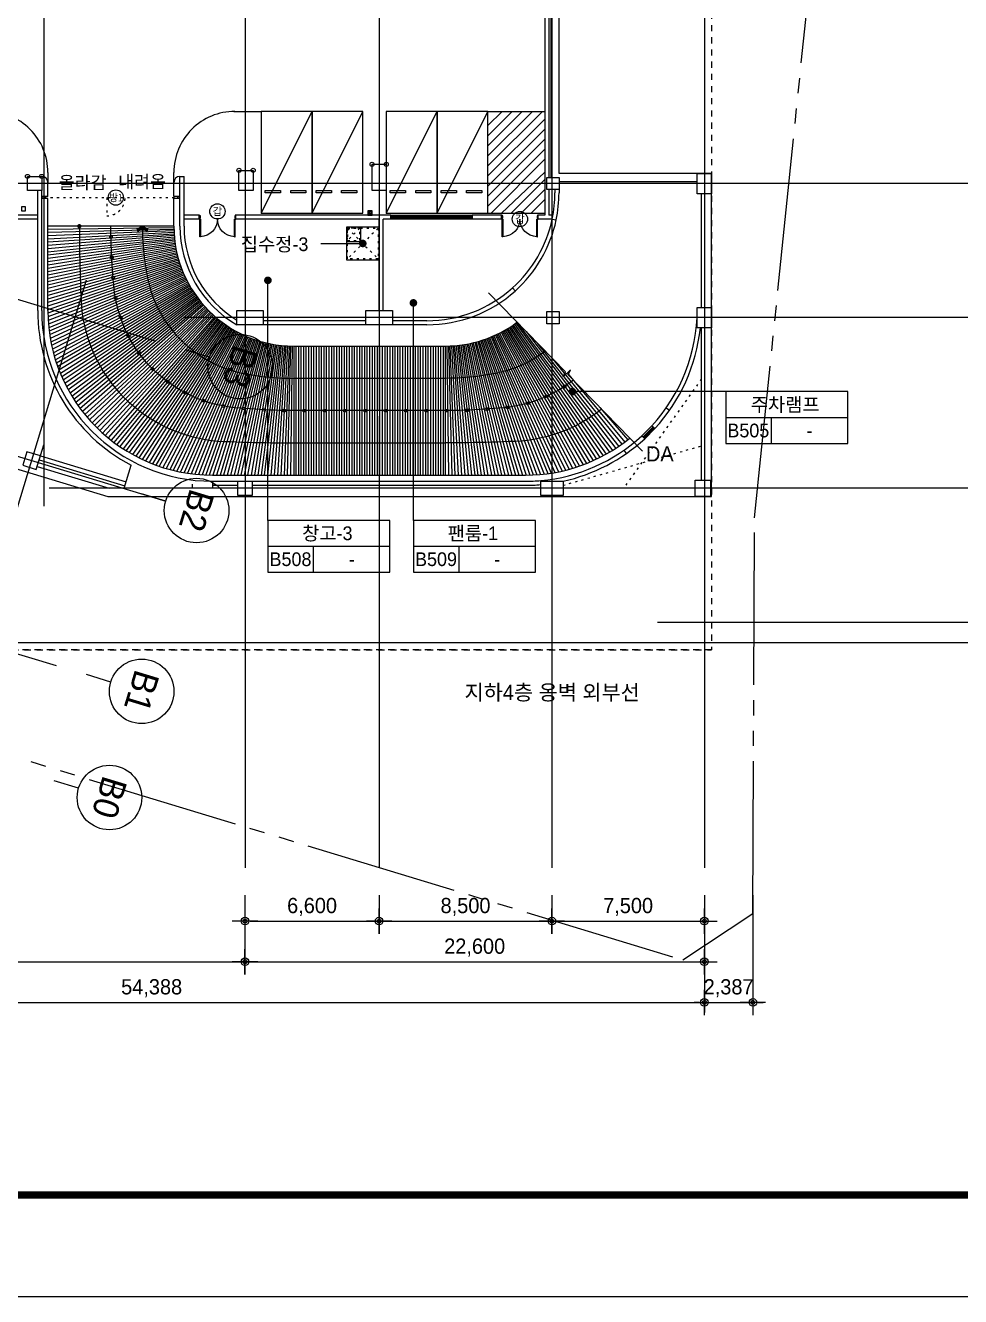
# Model space of a CAD drawing. Header units: metres. Extents: x 630750 to 860239, y 578133 to 726633.
# Drawn here: x 737101 to 783110, y 578133 to 640692 of the extents above; entities that cross this region are included whole.
import ezdxf
from ezdxf.enums import TextEntityAlignment as Align

# ---------------------------------------------------------------- set-up
doc = ezdxf.new("R2010")
doc.units = ezdxf.units.M
doc.header["$LTSCALE"] = 300
for name, pattern in [('HIDDEN', [2, 1, -1]), ('HIDDEN-1', [1.4, 0.35, -0.7, 0.35]), ('SITE$0$ACAD$0$DASHED', [19.05, 12.7, -6.35]), ('SITE$0$PROPERTY', [37.5, 25, -2.5, 2.5, -2.5, 2.5, -2.5])]:
    doc.linetypes.add(name, pattern=pattern)
doc.layers.get('Defpoints').update_dxf_attribs({"color": 8})
for name, color, linetype in [('001dmp-FORM', 7, 'Continuous'), ('A-CEN-1', 1, 'Continuous'), ('A-CON', 2, 'Continuous'), ('A-DIM', 7, 'Continuous'), ('A-DOR', 4, 'Continuous'), ('A-ELE-3', 3, 'Continuous'), ('A-ELE-4', 4, 'Continuous'), ('A-ELE-7', 7, 'Continuous'), ('A-ELE-9', 9, 'Continuous'), ('A-ELE4', 4, 'Continuous'), ('A-GRID-DIMS', 14, 'Continuous'), ('A-HAT', 8, 'Continuous'), ('A-HAT-0', 7, 'Continuous'), ('A-HAT-1', 9, 'Continuous'), ('A-HAT-2', 8, 'Continuous'), ('A-ROM', 7, 'Continuous'), ('A-TXT', 3, 'Continuous'), ('A-TXT-S', 3, 'Continuous'), ('A-WAL-BLK', 3, 'Continuous'), ('A-WALL-CONC', 2, 'Continuous'), ('A-WIN-GLASS', 4, 'Continuous'), ('A-코너가드', 7, 'Continuous'), ('DIM', 7, 'Continuous'), ('DOR', 4, 'Continuous'), ('fire shutter', 2, 'Continuous'), ('KUK-FUR-FIX', 6, 'Continuous'), ('PAK', 8, 'Continuous'), ('PARK-SOL', 251, 'Continuous'), ('SITE$0$C-PROP', 72, 'SITE$0$ACAD$0$DASHED'), ('SYM1', 7, 'Continuous'), ('블럭', 7, 'Continuous'), ('주차장배수', 3, 'Continuous')]:
    doc.layers.add(name, color=color, linetype=linetype)
doc.styles.add('TEXT', font='')
doc.styles.add('TEXT(돋음)', font='')
doc.styles.add('돋움', font='')
doc.styles.get('TEXT').set_extended_font_data('DotumChe')
doc.styles.get('TEXT(돋음)').set_extended_font_data('Dotum')
doc.styles.get('돋움').set_extended_font_data('Dotum')
doc.dimstyles.new('DIM250', dxfattribs={"dimscale": 250, "dimtxt": 3, "dimasz": 1, "dimexe": 2, "dimexo": 3, "dimgap": 1, "dimtad": 1, "dimdec": 0, "dimzin": 0, "dimdsep": 46, "dimlunit": 6, "dimtxsty": 'TEXT(돋음)', "dimblk": 'Z_DOT', "dimcen": 2.5, "dimdle": 2, "dimclrd": 256, "dimclre": 256, "dimclrt": 3, "dimadec": 0, "dimazin": 0, "dimtfac": 1, "dimtdec": 0, "dimtix": 1, "dimtmove": 2, "dimatfit": 3, "dimldrblk": 'Z_DOT', "dimfxl": 1, "dimtolj": 1, "dimtzin": 0, "dimarcsym": 0})

# ---------------------------------------------------------------- blocks, each defined once
blk = doc.blocks.new('56')
at = {"ltscale": 5}
for points in [[(0, 5000), (0, 0), (2500, 0), (2500, 5000), (0, 5000)], [(200, 1100), (950, 1100)], [(200, 1000), (200, 1100)], [(950, 1000), (200, 1000)], [(950, 1100), (950, 1000)], [(1450, 1100), (2200, 1100)], [(1450, 1000), (1450, 1100)], [(2200, 1000), (1450, 1000)], [(2200, 1100), (2200, 1000)], [(2200, 1100), (2200, 1000)]]:
    blk.add_lwpolyline(points, dxfattribs=at)
for points in [[(200, 1000), (200, 1100)], [(200, 1100), (950, 1100)], [(950, 1000), (200, 1000)], [(950, 1100), (950, 1000)], [(1450, 1000), (1450, 1100)], [(1450, 1100), (2200, 1100)], [(2200, 1000), (1450, 1000)]]:
    blk.add_lwpolyline(points)
at = {"layer": 'PAK'}
blk.add_lwpolyline([(0, 0), (2500, 5000)], dxfattribs=at)
blk = doc.blocks.new('Z_DOT')
at = {"layer": 'DIM', "color": 7}
for p, q in [((-2.5, 0), (2.5, 0)), ((0, -2.5), (0, 2.5))]:
    blk.add_line(p, q, dxfattribs=at)
for radius in [0.75, 0.375]:
    blk.add_circle((0, 0), radius, dxfattribs=at)
blk = doc.blocks.new('*D64')
at = {"layer": 'A-DIM', "lineweight": -2, "transparency": 16777216}
for p, q in [((747904, 597889), (747904, 596111)), ((754504, 597889), (754504, 596111)), ((748154, 596611), (754254, 596611))]:
    blk.add_line(p, q, dxfattribs=at)
at = {"layer": 'Defpoints', "color": 0, "transparency": 16777216}
for p in [(747904, 598639), (754504, 598639), (754504, 596611)]:
    blk.add_point(p, dxfattribs=at)
at = {"layer": 'A-DIM', "lineweight": -2, "transparency": 16777216, "xscale": 250, "yscale": 250, "zscale": 250, "rotation": 180}
blk.add_blockref('Z_DOT', (747904, 596611), dxfattribs=at)
at = {"layer": 'A-DIM', "lineweight": -2, "transparency": 16777216, "xscale": 250, "yscale": 250, "zscale": 250}
blk.add_blockref('Z_DOT', (754504, 596611), dxfattribs=at)
at = {"layer": 'A-DIM', "color": 3, "transparency": 16777216, "insert": (751204, 597309), "char_height": 750, "attachment_point": 5, "style": 'TEXT(돋음)'}
blk.add_mtext('\\A1;6,600', dxfattribs=at)
blk = doc.blocks.new('*D65')
at = {"layer": 'A-DIM', "lineweight": -2, "transparency": 16777216}
for p, q in [((716117, 597889), (716117, 592111)), ((770504, 597889), (770504, 592111)), ((716367, 592611), (770254, 592611))]:
    blk.add_line(p, q, dxfattribs=at)
at = {"layer": 'Defpoints', "color": 0, "transparency": 16777216}
for p in [(716117, 598639), (770504, 598639), (770504, 592611)]:
    blk.add_point(p, dxfattribs=at)
at = {"layer": 'A-DIM', "lineweight": -2, "transparency": 16777216, "xscale": 250, "yscale": 250, "zscale": 250, "rotation": 180}
blk.add_blockref('Z_DOT', (716117, 592611), dxfattribs=at)
at = {"layer": 'A-DIM', "lineweight": -2, "transparency": 16777216, "xscale": 250, "yscale": 250, "zscale": 250}
blk.add_blockref('Z_DOT', (770504, 592611), dxfattribs=at)
at = {"layer": 'A-DIM', "color": 3, "transparency": 16777216, "insert": (743311, 593309), "char_height": 750, "attachment_point": 5, "style": 'TEXT(돋음)'}
blk.add_mtext('\\A1;54,388', dxfattribs=at)
blk = doc.blocks.new('*D66')
at = {"layer": 'A-DIM', "lineweight": -2, "transparency": 16777216}
for p, q in [((747904, 597889), (747904, 594111)), ((770504, 597889), (770504, 594111)), ((748154, 594611), (770254, 594611))]:
    blk.add_line(p, q, dxfattribs=at)
at = {"layer": 'Defpoints', "color": 0, "transparency": 16777216}
for p in [(747904, 598639), (770504, 598639), (770504, 594611)]:
    blk.add_point(p, dxfattribs=at)
at = {"layer": 'A-DIM', "lineweight": -2, "transparency": 16777216, "xscale": 250, "yscale": 250, "zscale": 250, "rotation": 180}
blk.add_blockref('Z_DOT', (747904, 594611), dxfattribs=at)
at = {"layer": 'A-DIM', "lineweight": -2, "transparency": 16777216, "xscale": 250, "yscale": 250, "zscale": 250}
blk.add_blockref('Z_DOT', (770504, 594611), dxfattribs=at)
at = {"layer": 'A-DIM', "color": 3, "transparency": 16777216, "insert": (759204, 595309), "char_height": 750, "attachment_point": 5, "style": 'TEXT(돋음)'}
blk.add_mtext('\\A1;22,600', dxfattribs=at)
blk = doc.blocks.new('*D67')
at = {"layer": 'A-DIM', "lineweight": -2, "transparency": 16777216}
for p, q in [((754504, 597889), (754504, 596111)), ((763004, 597889), (763004, 596111)), ((754754, 596611), (762754, 596611))]:
    blk.add_line(p, q, dxfattribs=at)
at = {"layer": 'Defpoints', "color": 0, "transparency": 16777216}
for p in [(754504, 598639), (763004, 598639), (763004, 596611)]:
    blk.add_point(p, dxfattribs=at)
at = {"layer": 'A-DIM', "lineweight": -2, "transparency": 16777216, "xscale": 250, "yscale": 250, "zscale": 250, "rotation": 180}
blk.add_blockref('Z_DOT', (754504, 596611), dxfattribs=at)
at = {"layer": 'A-DIM', "lineweight": -2, "transparency": 16777216, "xscale": 250, "yscale": 250, "zscale": 250}
blk.add_blockref('Z_DOT', (763004, 596611), dxfattribs=at)
at = {"layer": 'A-DIM', "color": 3, "transparency": 16777216, "insert": (758754, 597309), "char_height": 750, "attachment_point": 5, "style": 'TEXT(돋음)'}
blk.add_mtext('\\A1;8,500', dxfattribs=at)
blk = doc.blocks.new('*D68')
at = {"layer": 'A-DIM', "lineweight": -2, "transparency": 16777216}
for p, q in [((763004, 597889), (763004, 596111)), ((770504, 597889), (770504, 596111)), ((763254, 596611), (770254, 596611))]:
    blk.add_line(p, q, dxfattribs=at)
at = {"layer": 'Defpoints', "color": 0, "transparency": 16777216}
for p in [(763004, 598639), (770504, 598639), (770504, 596611)]:
    blk.add_point(p, dxfattribs=at)
at = {"layer": 'A-DIM', "lineweight": -2, "transparency": 16777216, "xscale": 250, "yscale": 250, "zscale": 250, "rotation": 180}
blk.add_blockref('Z_DOT', (763004, 596611), dxfattribs=at)
at = {"layer": 'A-DIM', "lineweight": -2, "transparency": 16777216, "xscale": 250, "yscale": 250, "zscale": 250}
blk.add_blockref('Z_DOT', (770504, 596611), dxfattribs=at)
at = {"layer": 'A-DIM', "color": 3, "transparency": 16777216, "insert": (766754, 597309), "char_height": 750, "attachment_point": 5, "style": 'TEXT(돋음)'}
blk.add_mtext('\\A1;7,500', dxfattribs=at)
blk = doc.blocks.new('*D70')
at = {"layer": 'A-DIM', "lineweight": -2, "transparency": 16777216}
for p, q in [((770504, 597889), (770504, 592111)), ((772891, 597889), (772891, 592111)), ((770254, 592611), (770004, 592611)), ((770504, 592611), (772891, 592611)), ((773141, 592611), (773391, 592611))]:
    blk.add_line(p, q, dxfattribs=at)
at = {"layer": 'Defpoints', "color": 0, "transparency": 16777216}
for p in [(770504, 598639), (772891, 598639), (772891, 592611)]:
    blk.add_point(p, dxfattribs=at)
at = {"layer": 'A-DIM', "lineweight": -2, "transparency": 16777216, "xscale": 250, "yscale": 250, "zscale": 250}
blk.add_blockref('Z_DOT', (770504, 592611), dxfattribs=at)
at = {"layer": 'A-DIM', "lineweight": -2, "transparency": 16777216, "xscale": 250, "yscale": 250, "zscale": 250, "rotation": 180}
blk.add_blockref('Z_DOT', (772891, 592611), dxfattribs=at)
at = {"layer": 'A-DIM', "color": 3, "transparency": 16777216, "insert": (771698, 593309), "char_height": 750, "attachment_point": 5, "style": 'TEXT(돋음)'}
blk.add_mtext('\\A1;2,387', dxfattribs=at)
blk = doc.blocks.new('*D71')
at = {"layer": 'A-DIM', "lineweight": -2, "transparency": 16777216}
for p, q in [((716117, 597889), (716117, 594111)), ((747904, 597889), (747904, 594111)), ((716367, 594611), (747654, 594611))]:
    blk.add_line(p, q, dxfattribs=at)
at = {"layer": 'Defpoints', "color": 0, "transparency": 16777216}
for p in [(716117, 598639), (747904, 598639), (747904, 594611)]:
    blk.add_point(p, dxfattribs=at)
at = {"layer": 'A-DIM', "lineweight": -2, "transparency": 16777216, "xscale": 250, "yscale": 250, "zscale": 250, "rotation": 180}
blk.add_blockref('Z_DOT', (716117, 594611), dxfattribs=at)
at = {"layer": 'A-DIM', "lineweight": -2, "transparency": 16777216, "xscale": 250, "yscale": 250, "zscale": 250}
blk.add_blockref('Z_DOT', (747904, 594611), dxfattribs=at)
at = {"layer": 'A-DIM', "color": 3, "transparency": 16777216, "insert": (732011, 595309), "char_height": 750, "attachment_point": 5, "style": 'TEXT(돋음)'}
blk.add_mtext('\\A1;31,788', dxfattribs=at)
blk = doc.blocks.new('d-18-18')
at = {"layer": 'A-DOR'}
for p, q in [((73696, 448489), (74565, 448489)), ((73696, 448459), (73696, 448489)), ((73696, 448459), (74565, 448459)), ((74565, 448459), (74565, 448489)), ((73696, 446779), (74565, 446779)), ((73696, 446779), (73696, 446749)), ((73696, 446749), (74565, 446749)), ((74565, 446749), (74565, 446779))]:
    blk.add_line(p, q, dxfattribs=at)
for points in [[(74565, 448459), (73696, 448459)], [(74565, 446779), (73696, 446779)]]:
    blk.add_lwpolyline(points, dxfattribs=at)
for points in [[(74565, 448519), (74765, 448519), (74765, 448489), (74720, 448489), (74720, 448474), (74610, 448474), (74610, 448489), (74565, 448489)], [(74565, 446719), (74765, 446719), (74765, 446749), (74720, 446749), (74720, 446764), (74610, 446764), (74610, 446749), (74565, 446749)]]:
    blk.add_lwpolyline(points, close=True, dxfattribs=at)
for centre, start, end in [((74565, 448489), 181.97417, 270.00001), ((74565, 446749), 89.99999, 178.02583)]:
    blk.add_arc(centre, 870, start, end, dxfattribs=at)
blk = doc.blocks.new('sym-rom')
at = {"color": 0, "linetype": 'ByBlock'}
for p, q in [((0, 5.1), (24, 5.1)), ((9, 0), (9, 5.1))]:
    blk.add_line(p, q, dxfattribs=at)
blk.add_lwpolyline([(0, 0), (24, 0), (24, 10.2), (0, 10.2)], close=True, dxfattribs=at)
blk = doc.blocks.new('*U24')
blk.add_line((0, 5), (0, 0))
blk.add_circle((0, 11.35), 6.35)
at = {"color": 3, "style": '돋움'}
blk.add_attdef('NO', text='', height=5, dxfattribs=at).set_placement((0, 11.35), align=Align.MIDDLE_CENTER)
blk = doc.blocks.new('xref-sheet(건축)')
at = {"layer": '001dmp-FORM', "color": 30}
blk.add_lwpolyline([(8410, 5940), (0, 5940), (0, 0), (8410, 0)], close=True, dxfattribs=at)
at = {"layer": '001dmp-FORM', "const_width": 15}
blk.add_lwpolyline([(300, 200), (300, 5740), (8210, 5740), (8210, 200)], close=True, dxfattribs=at)

msp = doc.modelspace()

# ---------------------------------------------------------------- hatches: boundary and pattern name
at = {"layer": 'SYM1'}
h = msp.add_hatch(color=256, dxfattribs=at)
edge = h.paths.add_edge_path()
edge.add_arc((739754.4, 630810.2), 106.7, 450, 630, ccw=False)
edge.add_arc((739754.4, 630810.2), 106.7, 270, 450, ccw=False)
msp.add_hatch(color=256, dxfattribs=at).paths.add_polyline_path([(742854.4, 630810.2), (743129.8, 630651.2), (743085.3, 630574.3), (742854.4, 630707.6), (742623.5, 630574.3), (742579, 630651.2)])

# ---------------------------------------------------------------- linework, layer by layer
at = {"color": 6}
for points in [[(741368.4, 630342.8), (741370.9, 630222.8), (741250.9, 630220.3), (741248.4, 630340.3)], [(741403.3, 629345), (741409.9, 629225.2), (741290, 629218.6), (741283.5, 629338.5)], [(741471.2, 628349.5), (741481.4, 628230), (741361.8, 628219.7), (741351.6, 628339.3)], [(741581.2, 627360.9), (741601.8, 627242.6), (741483.5, 627222.1), (741463, 627340.3)], [(741819.3, 626398.5), (741856.4, 626284.4), (741742.3, 626247.3), (741705.2, 626361.4)], [(742198.1, 625484), (742253.8, 625377.6), (742147.4, 625322), (742091.8, 625428.3)], [(742711.9, 624637), (742783.5, 624540.7), (742687.1, 624469.1), (742615.6, 624565.5)], [(743348.6, 623877.5), (743433.7, 623792.9), (743349.1, 623707.8), (743264, 623792.4)], [(744099.9, 623230.7), (744196.4, 623159.4), (744125, 623062.9), (744028.5, 623134.2)], [(744935.2, 622697.4), (745041.2, 622641.1), (744984.9, 622535.2), (744878.9, 622591.5)], [(762663.9, 622470), (762773.2, 622519.4), (762822.7, 622410.1), (762713.3, 622360.7)], [(763536.5, 622937.7), (763636.5, 623004), (763702.8, 622903.9), (763602.8, 622837.7)], [(745839.5, 622292.5), (745952.6, 622252.4), (745912.6, 622139.3), (745799.5, 622179.4)], [(746795.2, 622030.3), (746913.1, 622007.6), (746890.3, 621889.7), (746772.5, 621912.5)], [(747781, 621906.1), (747900.6, 621896), (747890.5, 621776.4), (747770.9, 621786.5)], [(759763.6, 621866.4), (759883.4, 621874.8), (759891.7, 621755.1), (759772, 621746.7)], [(760757.2, 621951.9), (760876.4, 621965.9), (760890.3, 621846.7), (760771.1, 621832.7)], [(761730.2, 622138.7), (761845.9, 622170.7), (761877.9, 622055.1), (761762.2, 622023.1)], [(748776.7, 621836.8), (748896.6, 621830.5), (748890.2, 621710.7), (748770.4, 621717)], [(749770.3, 621795.2), (749890.3, 621793.2), (749888.3, 621673.2), (749768.3, 621675.2)], [(750769.4, 621795.2), (750889.4, 621795.2), (750889.4, 621675.2), (750769.4, 621675.2)], [(751769.4, 621795.2), (751889.4, 621795.2), (751889.4, 621675.2), (751769.4, 621675.2)], [(752769.4, 621795.2), (752889.4, 621795.2), (752889.4, 621675.2), (752769.4, 621675.2)], [(753769.4, 621795.2), (753889.4, 621795.2), (753889.4, 621675.2), (753769.4, 621675.2)], [(754769.4, 621795.2), (754889.4, 621795.2), (754889.4, 621675.2), (754769.4, 621675.2)], [(755769.4, 621795.2), (755889.4, 621795.2), (755889.4, 621675.2), (755769.4, 621675.2)], [(756769.4, 621795.3), (756889.4, 621795.3), (756889.4, 621675.3), (756769.4, 621675.3)], [(757769.1, 621795.2), (757889.1, 621795.8), (757889.7, 621675.8), (757769.7, 621675.2)], [(758767, 621813.7), (758886.9, 621818.3), (758891.4, 621698.4), (758771.5, 621693.8)]]:
    msp.add_lwpolyline(points, close=True, dxfattribs=at)
at = {"layer": 'A-CEN-1', "linetype": 'Continuous'}
for p, q in [((738004.4, 708258.8), (738004.4, 617039.8)), ((747904.4, 708258.8), (747904.4, 599232.8)), ((754504.4, 708258.8), (754504.4, 621760.2)), ((763004.4, 708258.8), (763004.4, 599232.8)), ((770504.4, 708258.8), (770504.4, 599232.8)), ((694392.6, 640060), (743469.3, 625168.1)), ((686992.6, 634572.3), (744009.1, 617271.1)), ((796986.4, 632910.2), (735004.4, 632910.2)), ((673280.2, 629014.5), (738620.1, 609187.6)), ((731422.3, 599562.9), (740102.4, 628168.3)), ((796986.4, 626310.2), (744904.4, 626310.2)), ((754504.4, 621460.2), (754504.4, 599232.8)), ((796986.4, 617910.2), (738261.6, 617910.2)), ((796986.4, 611310.2), (768206.9, 611310.2)), ((796986.4, 610310.2), (703295.7, 610310.2))]:
    msp.add_line(p, q, dxfattribs=at)
at = {"layer": 'A-CON'}
for p, q in [((763154.4, 632610.2), (763154.4, 632460.2)), ((763354.4, 632610.2), (763354.4, 632460.2)), ((763018.8, 631160.2), (763214.5, 631119)), ((761061.2, 627770.6), (761194.8, 627621.7))]:
    msp.add_line(p, q, dxfattribs=at)
for points in [[(754154.4, 633860.2), (754854.4, 633860.2), (754854.4, 632560.2), (754154.4, 632560.2)], [(737204.4, 633260.2), (737904.4, 633260.2), (737904.4, 632560.2), (737204.4, 632560.2)], [(747604.4, 633560.2), (748304.4, 633560.2), (748304.4, 632560.2), (747604.4, 632560.2)], [(762754.4, 633210.2), (763354.4, 633210.2), (763354.4, 632610.2), (762754.4, 632610.2)], [(770154.4, 633410.2), (770854.4, 633410.2), (770854.4, 632410.2), (770154.4, 632410.2)], [(747504.4, 625960.2), (747504.4, 626660.2), (748804.4, 626660.2), (748804.4, 625960.2)], [(753854.4, 625960.2), (753854.4, 626660.2), (755154.4, 626660.2), (755154.4, 625960.2)], [(762754.4, 626610.2), (763354.4, 626610.2), (763354.4, 626010.2), (762754.4, 626010.2)], [(770154.4, 626810.2), (770854.4, 626810.2), (770854.4, 625810.2), (770154.4, 625810.2)], [(737840.5, 619508.7), (737170.6, 619711.9), (736967.4, 619042.1), (737637.2, 618838.8)], [(747554.4, 618260.2), (748254.4, 618260.2), (748254.4, 617560.2), (747554.4, 617560.2)], [(763554.4, 618260.2), (763554.4, 617560.2), (762454.4, 617560.2), (762454.4, 618260.2)], [(770054.4, 618310.2), (770804.4, 618310.2), (770804.4, 617510.2), (770054.4, 617510.2)]]:
    msp.add_lwpolyline(points, close=True, dxfattribs=at)
for radius, end in [(6300, 359.996776), (6500, 359.996826)]:
    msp.add_arc((756854.4, 632460.2), radius, 348.091528, end, dxfattribs=at)
at = {"layer": 'A-DOR'}
for p, q in [((767968.9, 620879.1), (767537.6, 620447.7)), ((768011.3, 620836.7), (767580.1, 620405.3))]:
    msp.add_line(p, q, dxfattribs=at)
for points in [[(768064.4, 620847.3), (767979.5, 620932.2), (767947.7, 620900.4), (768032.5, 620815.5), (768032.5, 620815.5), (768032.5, 620815.5)], [(767569.5, 620352.3), (767484.6, 620437.1), (767516.4, 620468.9), (767601.3, 620384.1), (767601.3, 620384.1), (767601.3, 620384.1)]]:
    msp.add_lwpolyline(points, close=True, dxfattribs=at)
at = {"layer": 'A-ELE-3', "color": 3}
msp.add_lwpolyline([(754504.4, 630765.2), (752894.5, 630765.2), (752894.5, 629155.2), (754504.4, 629155.2)], close=True, dxfattribs=at)
at = {"layer": 'A-ELE-4'}
for p, q in [((750304.4, 624910.2), (750304.4, 618560.2)), ((757754.4, 624910.2), (757754.4, 618560.2))]:
    msp.add_line(p, q, dxfattribs=at)
at = {"layer": 'A-ELE-7'}
for p, q in [((738204.4, 632270.2), (738204.4, 632960.2)), ((744404.4, 632270.2), (744404.4, 632960.2)), ((738204.4, 626660.2), (738204.4, 632170.2)), ((744404.4, 630810.2), (744404.4, 632170.2)), ((744404.4, 630810.2), (738204.4, 630810.2)), ((751642, 629960.2), (753699.5, 629960.2)), ((750304.4, 624910.2), (757754.4, 624910.2)), ((750304.4, 620147.7), (757754.4, 620147.7)), ((746304.4, 618560.2), (761710.3, 618560.2))]:
    msp.add_line(p, q, dxfattribs=at)
for points in [[(739754.4, 630810.2), (739754.9, 630534), (739756.4, 630257.4), (739758.9, 629980.3), (739762.5, 629702.2), (739767, 629423), (739772.6, 629142.1), (739779.1, 628859.5), (739786.6, 628574.6), (739795.2, 628287.2), (739804.7, 627996.8), (739815.1, 627703.2), (739826.6, 627405.8), (739839.8, 627104.5), (739863.5, 626802.3), (739899.7, 626500.5), (739948.7, 626199.6), (740010.3, 625900.2), (740084.7, 625603), (740171.6, 625308.6), (740271, 625017.5), (740382.8, 624730.3), (740506.9, 624447.6), (740642.9, 624170.1), (740790.8, 623898.2), (740950.2, 623632.5), (741120.9, 623373.6), (741302.6, 623121.9), (741494.9, 622878.1), (741697.4, 622642.5), (741909.9, 622415.7), (742131.8, 622198.1), (742373, 622001.5), (742612.1, 621803.7), (742859.2, 621616.2), (743113.8, 621439.3), (743375.5, 621273.5), (743643.8, 621118.9), (743917.9, 620976), (744197.6, 620844.8), (744482, 620725.6), (744770.8, 620618.7), (745063.3, 620524), (745359, 620441.9), (745657.1, 620372.3), (745957.2, 620315.3), (746258.7, 620270.9), (746561, 620239.1), (746863.4, 620220), (747164, 620208.5), (747460.9, 620198), (747754.3, 620188.5), (748044.9, 620180), (748332.8, 620172.4), (748618.5, 620165.9), (748902.3, 620160.3), (749184.6, 620155.8), (749465.6, 620152.3), (749745.7, 620149.8), (750025.2, 620148.2), (750304.4, 620147.7)], [(764062.5, 623235.2), (763955.5, 623152.5), (763745.3, 623002.7), (763529.6, 622861.3), (763308.8, 622728.6), (763083.2, 622604.7), (762853.2, 622489.7), (762619.3, 622384), (762381.9, 622287.5), (762141.3, 622200.5), (761898, 622122.9), (761652.5, 622055), (761405.1, 621996.6), (761156.3, 621948), (760906.5, 621909), (760656.1, 621879.6), (760406.6, 621856.7), (760159.1, 621835.7), (759913.5, 621816.7), (759669.6, 621799.7), (759427.2, 621784.6), (759186, 621771.5), (758945.8, 621760.5), (758706.5, 621751.4), (758467.9, 621744.3), (758229.8, 621739.3), (757992, 621736.2), (757754.4, 621735.2), (750304.4, 621735.2), (750066.8, 621736.2), (749829, 621739.3), (749590.9, 621744.3), (749352.3, 621751.4), (749113, 621760.5), (748872.8, 621771.5), (748631.6, 621784.6), (748389.1, 621799.7), (748145.3, 621816.7), (747899.7, 621835.7), (747652.2, 621856.7), (747402.7, 621879.6), (747152.3, 621909), (746902.5, 621948), (746653.7, 621996.6), (746406.3, 622055), (746160.8, 622122.9), (745917.5, 622200.5), (745676.9, 622287.5), (745439.5, 622384), (745205.6, 622489.7), (744975.6, 622604.7), (744750, 622728.6), (744529.2, 622861.3), (744313.5, 623002.7), (744103.3, 623152.5), (743898.9, 623310.4), (743700.8, 623476.2), (743502.2, 623642.2), (743317.4, 623823.2), (743139.8, 624011.3), (742969.9, 624206.2), (742807.7, 624407.5), (742653.7, 624614.8), (742508, 624827.8), (742370.9, 625046.2), (742242.6, 625269.5), (742123.3, 625497.4), (742013.2, 625729.4), (741912.3, 625965.1), (741820.9, 626204), (741738.9, 626445.9), (741666.6, 626690.2), (741604, 626936.5), (741551, 627184.4), (741507.7, 627433.5), (741474.2, 627683.3), (741448.8, 627932.9), (741425.9, 628180.3), (741404.9, 628425.6), (741385.9, 628669.1), (741368.9, 628910.9), (741353.8, 629151.3), (741340.7, 629390.5), (741329.6, 629628.7), (741320.6, 629866), (741313.5, 630102.6), (741308.4, 630338.8), (741305.4, 630574.6), (741304.4, 630810.2)], [(742854.4, 630810.2), (742855.9, 630615.2), (742860.5, 630420.1), (742868, 630225), (742878.6, 630029.8), (742892.3, 629834.4), (742908.9, 629638.9), (742928.5, 629443.2), (742951.1, 629247.2), (742976.7, 629051), (743005.2, 628854.4), (743036.6, 628657.4), (743071, 628459.9), (743108.5, 628262), (743152, 628064.7), (743202.2, 627868.4), (743259.2, 627673.5), (743322.9, 627480.2), (743393.2, 627288.8), (743470.1, 627099.5), (743553.6, 626912.6), (743643.5, 626728.4), (743739.8, 626547.1), (743842.3, 626369), (743951.1, 626194.3), (744065.8, 626023.2), (744186.5, 625856), (744312.9, 625693), (744444.8, 625534.3), (744582.3, 625380.1), (744724.9, 625230.8), (744872.7, 625086.4), (745028.7, 624951), (745185.8, 624817.1), (745347.3, 624688.8), (745513.1, 624566.1), (745682.8, 624449.2), (745856.3, 624338.2), (746033.3, 624233.4), (746213.6, 624134.7), (746396.9, 624042.3), (746583, 623956.4), (746771.7, 623876.9), (746962.6, 623803.9), (747155.5, 623737.6), (747350.1, 623678), (747546.3, 623625), (747743.6, 623578.8), (747941.9, 623539.3), (748140.5, 623505), (748338.5, 623473.5), (748536.2, 623445), (748733.4, 623419.4), (748930.4, 623396.8), (749127.1, 623377.2), (749323.6, 623360.6), (749520, 623347), (749716.2, 623336.4), (749912.3, 623328.8), (750108.4, 623324.2), (750304.4, 623322.7)], [(767468.9, 619740.2), (763803.5, 623500.9), (763910.5, 623744.2), (763557.6, 623400.2), (763664.6, 623643.5), (759877.8, 627528.8)], [(762673.3, 624660.5), (762545.7, 624566.1), (762376, 624449.2), (762202.5, 624338.2), (762025.5, 624233.4), (761845.2, 624134.7), (761661.8, 624042.3), (761475.7, 623956.4), (761287.1, 623876.9), (761096.2, 623803.9), (760903.3, 623737.6), (760708.7, 623678), (760512.5, 623625), (760315.2, 623578.8), (760116.9, 623539.3), (759918.3, 623505), (759720.3, 623473.5), (759522.6, 623445), (759325.4, 623419.4), (759128.4, 623396.8), (758931.7, 623377.2), (758735.2, 623360.6), (758538.8, 623347), (758342.6, 623336.4), (758146.5, 623328.8), (757950.4, 623324.2), (757754.4, 623322.7)], [(757754.4, 623322.7), (750304.4, 623322.7)], [(765452.8, 621808.7), (765446.7, 621803.7), (765199.6, 621616.2), (764944.9, 621439.3), (764683.3, 621273.5), (764415, 621118.9), (764140.8, 620976), (763861.2, 620844.8), (763576.7, 620725.6), (763288, 620618.7), (762995.5, 620524), (762699.8, 620441.9), (762401.7, 620372.3), (762101.5, 620315.3), (761800.1, 620270.9), (761497.8, 620239.1), (761195.4, 620220), (760894.8, 620208.5), (760597.9, 620198), (760304.5, 620188.5), (760013.9, 620180), (759726, 620172.4), (759440.3, 620165.9), (759156.5, 620160.3), (758874.2, 620155.8), (758593.2, 620152.3), (758313.1, 620149.8), (758033.6, 620148.2), (757754.4, 620147.7)]]:
    msp.add_lwpolyline(points, dxfattribs=at)
for centre, radius, start, end in [((737904.4, 632960.2), 300, 0, 90), ((744704.4, 632960.2), 300, 90, 180), ((750304.4, 630810.2), 5900, 180, 270), ((746304.4, 626660.2), 8100, 180, 270), ((757754.4, 630810.2), 5900, 270, 306.768142), ((761704.4, 626710.2), 8150, 270.041464, 309.077571)]:
    msp.add_arc(centre, radius, start, end, dxfattribs=at)
at = {"layer": 'A-ELE-9', "linetype": 'HIDDEN-1'}
for p, q in [((752949.5, 630710.2), (754449.4, 629210.2)), ((754449.4, 630710.2), (752949.5, 629210.2)), ((753549.5, 630710.2), (752949.5, 630110.2))]:
    msp.add_line(p, q, dxfattribs=at)
for points in [[(753549.5, 630710.2), (752949.5, 630710.2), (752949.5, 630110.2), (753549.5, 630110.2)], [(754449.4, 629210.2), (752949.5, 629210.2), (752949.5, 630710.2), (754449.4, 630710.2)]]:
    msp.add_lwpolyline(points, close=True, dxfattribs=at)
at = {"layer": 'A-ELE4', "linetype": 'HIDDEN'}
for p in [(770854.4, 687510.2), (716063.5, 609960.2)]:
    msp.add_line(p, (770854.4, 609960.2), dxfattribs=at)
msp.add_lwpolyline([(770854.4, 687510.2), (770854.4, 609960.2), (716064.8, 609960.2), (679154.4, 621160.4), (679154.4, 626866.2), (674154.4, 628383.4), (674154.4, 637410.2), (679154.4, 637410.2), (679154.4, 664910.2), (680954.4, 664910.2), (680954.4, 697260.2)], dxfattribs=at)
at = {"layer": 'A-ELE4'}
msp.add_lwpolyline([(753599.5, 630760.2), (752899.5, 630760.2), (752899.5, 630060.2), (753599.5, 630060.2)], close=True, dxfattribs=at)
at = {"layer": 'A-HAT'}
for p, q in [((744404.9, 630733), (738196.1, 630651.7)), ((744406.4, 630655.8), (738204.4, 630493.4)), ((744408.9, 630578.6), (738204.4, 630334.8)), ((744412.5, 630501.4), (738204.4, 630176.1)), ((744417, 630424.4), (738204.4, 630017.1)), ((744422.6, 630347.3), (738204.4, 629857.9)), ((744429.2, 630270.3), (738204.4, 629698.4)), ((744436.7, 630193.5), (738204.4, 629538.5)), ((744445.3, 630116.8), (738204.4, 629378.1)), ((744454.9, 630040.1), (738204.4, 629217.2)), ((744465.5, 629963.6), (738204.4, 629055.8)), ((744477, 629887.3), (738204.4, 628893.8)), ((744489.6, 629811.1), (738204.4, 628731)), ((744503.2, 629735), (738204.4, 628567.6)), ((744517.8, 629659.2), (738204.4, 628403.4)), ((744533.3, 629583.6), (738204.4, 628238.3)), ((744549.9, 629508.1), (738204.4, 628072.2)), ((744567.4, 629432.9), (738204.4, 627905.3)), ((744585.9, 629357.9), (738204.4, 627737.3)), ((744605.4, 629283.2), (738204.4, 627568)), ((744625.9, 629208.7), (738204.4, 627397.6)), ((744647.4, 629134.5), (738204.4, 627226)), ((744669.8, 629060.6), (738204.4, 627053.1)), ((744693.2, 628987), (738204.4, 626878.7)), ((744717.5, 628913.8), (738204.5, 626702.8)), ((744742.8, 628840.8), (738205.5, 626525.8)), ((744769.1, 628768.1), (738210.4, 626348.6)), ((744796.3, 628695.9), (738219.2, 626171.1)), ((744824.4, 628624), (738231.9, 625993.7)), ((744853.5, 628552.4), (738248.5, 625816.5)), ((744883.5, 628481.2), (738269, 625639.4)), ((744914.5, 628410.5), (738293.4, 625462.6)), ((744946.3, 628340.2), (738321.8, 625286.1)), ((744979.1, 628270.2), (738354.1, 625110.2)), ((745012.9, 628200.7), (738390.3, 624934.9)), ((745047.5, 628131.7), (738430.4, 624760.1)), ((745083, 628063.1), (738474.4, 624586.1)), ((745119.4, 627995), (738522.3, 624413.1)), ((745156.7, 627927.3), (738574.1, 624241)), ((745194.8, 627860.2), (738629.8, 624069.9)), ((745233.9, 627793.6), (738689.2, 623899.9)), ((745273.8, 627727.5), (738752.5, 623731.2)), ((745314.6, 627661.9), (738819.6, 623563.9)), ((745356.2, 627596.9), (738890.4, 623397.9)), ((745398.7, 627532.4), (738965, 623233.4)), ((745442.1, 627468.4), (739043.2, 623070.6)), ((745486.2, 627405.1), (739125.1, 622909.5)), ((745531.2, 627342.3), (739210.6, 622750.1)), ((745577, 627280.1), (739299.8, 622592.6)), ((745623.6, 627218.5), (739392.4, 622437.2)), ((745671, 627157.6), (739488.5, 622283.7)), ((745719.2, 627097.2), (739588.1, 622132.4)), ((745768.2, 627037.6), (739691.1, 621983.2)), ((745818, 626978.5), (739797.4, 621836.4)), ((745868.6, 626920.1), (739907, 621692)), ((745919.8, 626862.4), (740019.9, 621550)), ((745971.9, 626805.3), (740135.9, 621410.5)), ((746024.7, 626748.9), (740255, 621273.7)), ((746078.2, 626693.3), (740377.1, 621139.6)), ((746132.5, 626638.3), (740502.3, 621008.2)), ((746187.4, 626584.1), (740630.4, 620879.6)), ((746243.1, 626530.5), (740761.3, 620753.9)), ((746299.5, 626477.7), (740895, 620631.3)), ((746356.5, 626425.7), (741031.4, 620511.6)), ((746414.2, 626374.4), (741170.5, 620395)), ((746472.7, 626323.8), (741312.1, 620281.6)), ((746531.7, 626274.1), (741456.1, 620171.4)), ((746591.4, 626225.1), (741602.7, 620064.5)), ((746651.7, 626176.9), (741751.5, 619960.9)), ((746712.7, 626129.4), (741902.5, 619860.7)), ((746774.3, 626082.8), (742055.7, 619764)), ((746836.5, 626037), (742211, 619670.6)), ((746899.2, 625992.1), (742368.3, 619580.9)), ((746962.6, 625947.9), (742527.5, 619494.7)), ((747026.5, 625904.5), (742688.4, 619412.2)), ((747091, 625862.1), (742851.1, 619333.2)), ((747156.1, 625820.4), (743015.5, 619258)), ((747221.7, 625779.7), (743181.4, 619186.5)), ((747287.8, 625739.7), (743348.7, 619118.8)), ((747354.4, 625700.7), (743517.4, 619054.8)), ((747421.5, 625662.5), (743687.4, 618994.6)), ((747489.2, 625625.2), (743858.5, 618938.3)), ((760569.6, 625625.2), (764194.1, 618949.8)), ((760637.3, 625662.5), (764364.7, 619006.6)), ((760704.4, 625700.7), (764534.2, 619067.3)), ((760771, 625739.7), (764702.4, 619131.7)), ((760837.1, 625779.7), (764869.3, 619199.8)), ((760902.7, 625820.4), (765034.6, 619271.7)), ((760967.8, 625862.1), (765198.5, 619347.2)), ((761032.2, 625904.5), (765360.8, 619426.5)), ((761096.2, 625947.9), (765521.3, 619509.3)), ((761159.6, 625992.1), (765680, 619595.7)), ((761222.3, 626037), (765836.9, 619685.6)), ((761284.5, 626082.8), (765991.8, 619779.1)), ((761732.6, 625625.7), (766144.6, 619875.9)), ((747557.3, 625588.8), (744030.7, 618885.9)), ((747625.9, 625553.3), (744203.9, 618837.3)), ((747694.9, 625518.7), (744378, 618792.6)), ((747764.4, 625485), (744552.9, 618751.9)), ((747834.3, 625452.2), (744728.4, 618715)), ((747904.7, 625420.3), (744904.6, 618682.1)), ((747975.4, 625389.4), (745081.3, 618653.1)), ((748046.6, 625359.3), (745258.4, 618628.1)), ((748118.1, 625330.2), (745435.7, 618606.9)), ((748190, 625302.1), (745613.4, 618589.8)), ((748262.3, 625274.9), (745791.2, 618576.5)), ((748334.9, 625248.6), (745969.7, 618569.3)), ((748407.9, 625223.3), (746146.6, 618561.8)), ((748481.2, 625199), (746324.1, 618560.3)), ((748554.8, 625175.6), (746500.7, 618560.2)), ((748628.7, 625153.2), (746675.8, 618560.2)), ((748702.9, 625131.7), (746849.5, 618560.2)), ((748777.4, 625111.3), (747022, 618560.2)), ((748852.1, 625091.8), (747193.3, 618560.2)), ((748927.1, 625073.2), (747363.4, 618560.2)), ((749002.3, 625055.7), (747532.5, 618560.2)), ((749077.7, 625039.2), (747700.6, 618560.2)), ((749153.3, 625023.6), (747867.8, 618560.2)), ((749229.2, 625009), (748034, 618560.2)), ((749305.3, 624995.4), (748199.4, 618560.2)), ((749381.4, 624982.9), (748364.2, 618560.2)), ((749457.8, 624971.3), (748528.3, 618560.2)), ((758601, 624971.3), (759530.5, 618560.2)), ((758677.4, 624982.9), (759694.6, 618560.2)), ((758753.5, 624995.4), (759859.4, 618560.2)), ((758829.6, 625009), (760024.8, 618560.2)), ((758905.4, 625023.6), (760191, 618560.2)), ((758981.1, 625039.2), (760358.2, 618560.2)), ((759056.5, 625055.7), (760526.3, 618560.2)), ((759131.7, 625073.2), (760695.4, 618560.2)), ((759206.7, 625091.8), (760865.5, 618560.2)), ((759281.4, 625111.3), (761036.8, 618560.2)), ((759355.9, 625131.7), (761209.3, 618560.2)), ((759430.1, 625153.2), (761383, 618560.2)), ((759504, 625175.6), (761558.1, 618560.2)), ((759577.6, 625199), (761734.6, 618560.3)), ((759650.9, 625223.3), (761911.8, 618562.9)), ((759723.9, 625248.6), (762089.1, 618569.3)), ((759796.5, 625274.9), (762266.5, 618579.6)), ((759868.8, 625302.1), (762443.8, 618593.8)), ((759940.7, 625330.2), (762621.1, 618611.9)), ((760012.2, 625359.3), (762798, 618633.9)), ((760083.4, 625389.4), (762974.6, 618659.8)), ((760154.1, 625420.3), (763150.8, 618689.6)), ((760224.5, 625452.2), (763326.6, 618723.3)), ((760294.4, 625485), (763501.7, 618760.9)), ((760363.9, 625518.7), (763676, 618802.3)), ((760432.9, 625553.3), (763849.6, 618847.6)), ((760501.5, 625588.8), (764022.4, 618896.8)), ((762302.5, 625041), (766295.2, 619976.2)), ((749534.3, 624960.7), (748691.7, 618560.2)), ((749610.9, 624951.1), (748854.5, 618560.2)), ((749687.7, 624942.6), (749016.9, 618560.2)), ((749764.5, 624935), (749178.8, 618560.2)), ((749841.5, 624928.4), (749340.3, 618560.2)), ((749918.5, 624922.9), (749501.5, 618560.2)), ((749995.6, 624918.3), (749662.4, 618560.2)), ((750072.7, 624914.8), (749823.1, 618560.2)), ((750150, 624912.3), (749983.6, 618560.2)), ((750227.2, 624910.7), (750144, 618560.2)), ((750304.4, 624910.2), (750304.4, 618560.2)), ((750404.4, 624910.2), (750404.4, 618560.2)), ((750529.4, 624910.2), (750529.4, 618560.2)), ((750654.4, 624910.2), (750654.4, 618560.2)), ((750779.4, 624910.2), (750779.4, 618560.2)), ((750904.4, 624910.2), (750904.4, 618560.2)), ((751029.4, 624910.2), (751029.4, 618560.2)), ((751154.4, 624910.2), (751154.4, 618560.2)), ((751279.4, 624910.2), (751279.4, 618560.2)), ((751404.4, 624910.2), (751404.4, 618560.2)), ((751529.4, 624910.2), (751529.4, 618560.2)), ((751654.4, 624910.2), (751654.4, 618560.2)), ((751779.4, 624910.2), (751779.4, 618560.2)), ((751904.4, 624910.2), (751904.4, 618560.2)), ((752029.4, 624910.2), (752029.4, 618560.2)), ((752154.4, 624910.2), (752154.4, 618560.2)), ((752279.4, 624910.2), (752279.4, 618560.2)), ((752404.4, 624910.2), (752404.4, 618560.2)), ((752529.4, 624910.2), (752529.4, 618560.2)), ((752654.4, 624910.2), (752654.4, 618560.2)), ((752779.4, 624910.2), (752779.4, 618560.2)), ((752904.4, 624910.2), (752904.4, 618560.2)), ((753029.4, 624910.2), (753029.4, 618560.2)), ((753154.4, 624910.2), (753154.4, 618560.2)), ((753279.4, 624910.2), (753279.4, 618560.2)), ((753404.4, 624910.2), (753404.4, 618560.2)), ((753529.4, 624910.2), (753529.4, 618560.2)), ((753654.4, 624910.2), (753654.4, 618560.2)), ((753779.4, 624910.2), (753779.4, 618560.2)), ((753904.4, 624910.2), (753904.4, 618560.2)), ((754029.4, 624910.2), (754029.4, 618560.2)), ((754154.4, 624910.2), (754154.4, 618560.2)), ((754279.4, 624910.2), (754279.4, 618560.2)), ((754404.4, 624910.2), (754404.4, 618560.2)), ((754529.4, 624910.2), (754529.4, 618560.2)), ((754654.4, 624910.2), (754654.4, 618560.2)), ((754779.4, 624910.2), (754779.4, 618560.2)), ((754904.4, 624910.2), (754904.4, 618560.2)), ((755029.4, 624910.2), (755029.4, 618560.2)), ((755154.4, 624910.2), (755154.4, 618560.2)), ((755279.4, 624910.2), (755279.4, 618560.2)), ((755404.4, 624910.2), (755404.4, 618560.2)), ((755529.4, 624910.2), (755529.4, 618560.2)), ((755654.4, 624910.2), (755654.4, 618560.2)), ((755779.4, 624910.2), (755779.4, 618560.2)), ((755904.4, 624910.2), (755904.4, 618560.2)), ((756029.4, 624910.2), (756029.4, 618560.2)), ((756154.4, 624910.2), (756154.4, 618560.2)), ((756279.4, 624910.2), (756279.4, 618560.2)), ((756404.4, 624910.2), (756404.4, 618560.2)), ((756529.4, 624910.2), (756529.4, 618560.2)), ((756654.4, 624910.2), (756654.4, 618560.2)), ((756779.4, 624910.2), (756779.4, 618560.2)), ((756904.4, 624910.2), (756904.4, 618560.2)), ((757029.4, 624910.2), (757029.4, 618560.2)), ((757154.4, 624910.2), (757154.4, 618560.2)), ((757279.4, 624910.2), (757279.4, 618560.2)), ((757404.4, 624910.2), (757404.4, 618560.2)), ((757529.4, 624910.2), (757529.4, 618560.2)), ((757654.4, 624910.2), (757654.4, 618560.2)), ((757754.4, 624910.2), (757754.4, 618560.2)), ((757831.6, 624910.7), (757914.8, 618560.2)), ((757908.8, 624912.3), (758075.2, 618560.2)), ((757986, 624914.8), (758235.7, 618560.2)), ((758063.2, 624918.3), (758396.4, 618560.2)), ((758140.3, 624922.9), (758557.3, 618560.2)), ((758217.3, 624928.4), (758718.5, 618560.2)), ((758294.3, 624935), (758880, 618560.2)), ((758371.1, 624942.6), (759041.9, 618560.2)), ((758447.9, 624951.1), (759204.3, 618560.2)), ((758524.5, 624960.7), (759367.1, 618560.2)), ((763034, 624290.5), (766443.7, 620079.9)), ((763756.2, 623593.8), (766589.8, 620186.8)), ((765368.8, 621894.9), (766733.6, 620297))]:
    msp.add_line(p, q, dxfattribs=at)
at = {"layer": 'A-HAT-0'}
for p, q in [((738204.4, 632270.2), (737904.4, 632270.2)), ((738204.4, 632170.2), (737904.4, 632170.2)), ((738204.4, 632270.2), (738204.4, 632270.2)), ((744704.4, 632270.2), (744404.4, 632270.2)), ((744704.4, 632170.2), (744404.4, 632170.2))]:
    msp.add_line(p, q, dxfattribs=at)
at = {"layer": 'A-HAT-1', "color": 8, "linetype": 'HIDDEN-1'}
for p, q in [((770354.4, 623281.4), (766631.1, 618060.2)), ((763554.4, 618060.2), (770354.4, 619996.4))]:
    msp.add_line(p, q, dxfattribs=at)
at = {"layer": 'A-HAT-2'}
for p, q in [((747354.4, 636460.2), (748704.4, 636460.2)), ((759854.4, 636460.2), (762654.4, 636460.2)), ((738204.4, 633460.2), (738204.4, 632960.2)), ((744404.4, 632960.2), (744404.4, 633460.2))]:
    msp.add_line(p, q, dxfattribs=at)
for centre, start, end in [((735204.4, 633460.2), 0, 90.00011), ((747404.4, 633460.2), 89.99989, 180)]:
    msp.add_arc(centre, 3000, start, end, dxfattribs=at)
at = {"layer": 'A-ROM', "color": 7}
for p, q in [((749029.9, 616334.6), (749029.9, 628146.1)), ((756189.6, 616334.6), (756189.6, 627036.4)), ((771555.8, 622668.7), (764012.6, 622668.7))]:
    msp.add_line(p, q, dxfattribs=at)
at = {"layer": 'A-ROM', "color": 7, "const_width": 187.5}
for points in [[(753699.5, 630054, -1), (753699.5, 629866.5, -1)], [(749123.7, 628146.1, -1), (748936.2, 628146.1, -1)], [(756283.4, 627036.4, -1), (756095.9, 627036.4, -1)], [(764106.4, 622668.7, -1), (763918.9, 622668.7, -1)]]:
    msp.add_lwpolyline(points, format="xyb", close=True, dxfattribs=at)
at = {"layer": 'A-WAL-BLK'}
for p, q in [((762654.4, 648860.2), (762654.4, 631360.2)), ((762854.4, 642510.2), (762854.4, 633210.2)), ((762854.4, 632610.2), (762854.4, 631360.2)), ((737704.4, 631360.2), (713272.7, 631360.2)), ((745646.3, 631360.2), (744904.4, 631360.2)), ((745646.3, 631160.2), (745646.3, 631360.2)), ((755079.4, 631360.2), (747446.3, 631360.2)), ((747446.3, 631160.2), (747446.3, 631360.2)), ((755079.4, 631160.2), (755079.4, 631360.2)), ((760559.4, 631360.2), (759079.4, 631360.2)), ((760529.4, 631360.2), (759079.4, 631360.2)), ((759079.4, 631160.2), (759079.4, 631360.2)), ((760529.4, 631360.2), (760529.4, 631160.2)), ((762654.4, 631360.2), (762329.4, 631360.2)), ((762329.4, 631160.2), (762329.4, 631360.2)), ((763057.6, 631360.2), (762854.4, 631360.2)), ((737704.4, 631160.2), (724927.4, 631160.2)), ((745646.3, 631160.2), (744904.4, 631160.2)), ((754504.4, 631160.2), (747446.3, 631160.2)), ((754504.4, 626660.2), (754504.4, 631160.2)), ((755079.4, 631160.2), (754704.4, 631160.2)), ((754704.4, 626660.2), (754704.4, 631160.2)), ((760559.4, 631160.2), (759079.4, 631160.2)), ((760529.4, 631160.2), (759079.4, 631160.2)), ((762854.4, 631160.2), (762329.4, 631160.2)), ((763018.8, 631160.2), (762329.4, 631160.2)), ((737840.5, 619508.7), (742050.9, 618231.1)), ((737782.4, 619317.3), (741992.8, 618039.7)), ((746304.4, 618260.2), (747554.4, 618260.2)), ((746454.4, 618260.2), (747554.4, 618260.2)), ((748254.4, 618260.2), (761704.4, 618260.2)), ((748254.4, 618260.2), (761704.4, 618260.2)), ((746304.4, 618060.2), (747554.4, 618060.2)), ((746454.4, 618060.2), (747554.4, 618060.2)), ((748254.4, 618060.2), (761704.4, 618060.2)), ((748254.4, 618060.2), (761704.4, 618060.2))]:
    msp.add_line(p, q, dxfattribs=at)
for centre, radius, start, end in [((756854.4, 632460.2), 6300, 311.89341, 348.091528), ((756854.4, 632460.2), 6500, 311.89341, 348.091528), ((761704.4, 626710.2), 8450, 270, 275.092125), ((761704.4, 626710.2), 8650, 270, 274.974088)]:
    msp.add_arc(centre, radius, start, end, dxfattribs=at)
at = {"layer": 'A-WALL-CONC'}
for p, q in [((762954.4, 642510.2), (762954.4, 633210.2)), ((744704.4, 630810.2), (744704.4, 633260.2)), ((744704.4, 633260.2), (744904.4, 633260.2)), ((744904.4, 630810.2), (744904.4, 633260.2)), ((737704.4, 626660.2), (737704.4, 632560.2)), ((737904.4, 626660.2), (737904.4, 632560.2)), ((763354.4, 633010.2), (770154.4, 633010.2)), ((770354.4, 632410.2), (770354.4, 626810.2)), ((763018.8, 631160.2), (763214.5, 631119)), ((761194.8, 627621.7), (761061.2, 627770.6)), ((753854.4, 626160.2), (748804.4, 626160.2)), ((753854.4, 625960.2), (748804.4, 625960.2)), ((756854.4, 626160.2), (755154.4, 626160.2)), ((756854.4, 625960.2), (755154.4, 625960.2)), ((770354.4, 625810.2), (770354.4, 618310.2)), ((768788.9, 621747.1), (768625.1, 621861.8)), ((768064.4, 620847.3), (767922.8, 620988.9)), ((767569.5, 620352.3), (767427.9, 620493.8)), ((766667.5, 619625.8), (766552.8, 619789.6)), ((737680.8, 618982.4), (741214, 617910.2)), ((741953.5, 617910.2), (742299.3, 619049.8)), ((745304.4, 618118.6), (745304.4, 617910.2)), ((746304.4, 618260.2), (746304.4, 617910.2)), ((741953.5, 617910.2), (741214, 617910.2)), ((747554.4, 617910.2), (746304.4, 617910.2)), ((762454.4, 617910.2), (748254.4, 617910.2)), ((770054.4, 617910.2), (763554.4, 617910.2))]:
    msp.add_line(p, q, dxfattribs=at)
msp.add_lwpolyline([(770204.4, 697260.2), (770204.4, 692160.2), (758304.4, 692160.2), (758304.4, 684860.2), (747554.4, 684860.2), (747554.4, 681160.2), (706054.4, 681160.2), (706054.4, 640356.6), (701163.8, 640356.6), (698187.6, 630548.3), (741154.7, 617510.2), (770854.4, 617510.2), (770854.4, 633410.2), (763354.4, 633410.2), (763354.4, 687510.2), (773454.4, 687510.2), (773454.4, 697260.2), (770204.4, 697260.2)], dxfattribs=at)
for centre, radius, start, end in [((756854.4, 632460.2), 6300, 348.091527, 359.996776), ((756854.4, 632460.2), 6500, 348.091527, 359.996826), ((750304.4, 630810.2), 5600, 180, 240), ((750304.4, 630810.2), 5400, 180, 238.767071), ((756854.4, 632460.2), 6300, 270, 311.893409), ((756854.4, 632460.2), 6500, 270, 311.893409), ((746304.4, 626660.2), 8600, 180, 242.244069), ((746304.4, 626660.2), 8400, 180, 270), ((761704.4, 626710.2), 8450, 317.383662, 0), ((761704.4, 626710.2), 8650, 317.328719, 354.027795), ((761704.4, 626710.2), 8450, 275.092125, 312.635908), ((761704.4, 626710.2), 8650, 282.344891, 312.690829)]:
    msp.add_arc(centre, radius, start, end, dxfattribs=at)
at = {"layer": 'A-WIN-GLASS'}
for p, q in [((755079.4, 631360.2), (759079.4, 631360.2)), ((755079.4, 631320.2), (755129.4, 631320.2)), ((755079.4, 631200.2), (755079.4, 631320.2)), ((755129.4, 631320.2), (755129.4, 631200.2)), ((755129.4, 631295.2), (759029.4, 631295.2)), ((755129.4, 631225.2), (759029.4, 631225.2)), ((759029.4, 631320.2), (759079.4, 631320.2)), ((759029.4, 631200.2), (759029.4, 631320.2)), ((759079.4, 631320.2), (759079.4, 631200.2)), ((755129.4, 631200.2), (755079.4, 631200.2)), ((759079.4, 631160.2), (755079.4, 631160.2)), ((759079.4, 631200.2), (759029.4, 631200.2))]:
    msp.add_line(p, q, dxfattribs=at)
at = {"layer": 'A-코너가드'}
for centre in [(754154.4, 633860.2), (754854.4, 633860.2), (737204.4, 633260.2), (737904.4, 633260.2), (747604.4, 633560.2), (748304.4, 633560.2)]:
    msp.add_circle(centre, 100, dxfattribs=at)
at = {"layer": 'DIM'}
msp.add_lwpolyline([(756785.6, 609944.1, 0, 250, 0), (757071.1, 609250.6, 0, 0, 0), (757647.7, 607896.5, 0, 0, 0), (758410.2, 607896.5, 0, 0, 0)], format="xyseb", dxfattribs=at)
at = {"layer": 'DOR', "color": 9}
msp.add_line((767428.5, 620494.2), (767922.9, 620988.7), dxfattribs=at)
for points in [[(767516.4, 620468.9), (767947.7, 620900.4)], [(767601.3, 620384.1), (768032.5, 620815.5)]]:
    msp.add_lwpolyline(points, dxfattribs=at)
at = {"layer": 'fire shutter', "color": 2, "linetype": 'HIDDEN-1'}
msp.add_line((738024.4, 632220.2), (744584.4, 632220.2), dxfattribs=at)
at = {"layer": 'fire shutter', "linetype": 'HIDDEN-1'}
for points in [[(738024.4, 632250.2), (737904.4, 632250.2), (737904.4, 632190.2), (738024.4, 632190.2)], [(744704.4, 632250.2), (744584.4, 632250.2), (744584.4, 632190.2), (744704.4, 632190.2)]]:
    msp.add_lwpolyline(points, close=True, dxfattribs=at)
at = {"layer": 'fire shutter', "color": 2, "linetype": 'HIDDEN-1'}
msp.add_lwpolyline([(741104.4, 632220.2), (741104.4, 631320.2)], dxfattribs=at)
msp.add_arc((741104.4, 632220.2), 900, 270, 360, dxfattribs=at)
at = {"layer": 'KUK-FUR-FIX', "color": 30, "ltscale": 0.7}
msp.add_line((737637.2, 618838.8), (738004.4, 620048.9), dxfattribs=at)
at = {"layer": 'PARK-SOL'}
for p, q in [((759854.5, 634273.7), (762041, 636460.2)), ((759854.5, 634768.7), (761546.1, 636460.2)), ((759854.5, 635263.7), (761051.1, 636460.2)), ((759854.5, 635758.6), (760556.1, 636460.2)), ((759854.5, 633778.7), (762536, 636460.2)), ((759854.5, 633283.8), (762654.4, 636083.6)), ((759854.5, 632788.8), (762654.4, 635588.7)), ((759854.5, 632293.8), (762654.4, 635093.7)), ((759854.5, 631798.8), (762654.4, 634598.7)), ((760010.9, 631460.2), (762654.4, 634103.7)), ((760518, 631460.2), (762654.4, 633474.4)), ((761000.8, 631460.2), (762654.4, 633113.8)), ((761495.8, 631460.2), (762654.4, 632618.8)), ((761990.8, 631460.2), (762654.4, 632123.8)), ((759854.4, 631460.2), (762654.4, 631460.2))]:
    msp.add_line(p, q, dxfattribs=at)
at = {"layer": 'SITE$0$C-PROP', "color": 9, "linetype": 'SITE$0$PROPERTY'}
msp.add_lwpolyline([(666532.6, 622853.9), (717060.7, 607496.5), (729474.5, 606861.2), (769437.9, 594708.5), (772890.9, 596982.1), (772973.5, 616462.3), (775808, 644020.3)], dxfattribs=at)
at = {"layer": 'SYM1'}
msp.add_lwpolyline([(742623.5, 630574.3), (742854.4, 630707.6), (743085.3, 630574.3), (743129.8, 630651.2), (742854.4, 630810.2), (742579, 630651.2)], close=True, dxfattribs=at)
at = {"layer": '블럭', "color": 1}
for centre in [(741547.8, 632220.2), (746547, 631540.4, 0), (761429.4, 631160.2)]:
    msp.add_circle(centre, 375, dxfattribs=at)
at = {"layer": '주차장배수', "color": 4}
for p, q in [((753988.6, 631434.4), (754080.2, 631526.1)), ((754120.2, 631486.1), (754028.6, 631394.4))]:
    msp.add_line(p, q, dxfattribs=at)
for points in [[(737104.4, 631760.2), (736904.4, 631760.2), (736904.4, 631560.2), (737104.4, 631560.2)], [(754154.4, 631560.2), (753954.4, 631560.2), (753954.4, 631360.2), (754154.4, 631360.2)]]:
    msp.add_lwpolyline(points, close=True, dxfattribs=at)
msp.add_circle((754054.4, 631460.2), 70.7, dxfattribs=at)

# ---------------------------------------------------------------- block references
at = {"xscale": 24.99999135418329, "yscale": 24.99999133078381, "zscale": 24.99999133122849}
msp.add_blockref('xref-sheet(건축)', (630750, 578132.8), dxfattribs=at)
at = {"xscale": -1, "rotation": 270}
for p in [(298927.6, 556595.2), (313810.7, 556595.2)]:
    msp.add_blockref('d-18-18', p, dxfattribs=at)
at = {"layer": 'A-GRID-DIMS', "xscale": 249.9999999999776, "yscale": 249.9999999999776, "zscale": 249.9999999999776, "rotation": 253.1308121515061}
for p, values in [((744955.6, 624721.2), {'NO': 'B3'}), ((742806.9, 617640.1), {'NO': 'B2'}), ((740106.5, 608740.7), {'NO': 'B1'}), ((738521.1, 603516), {'NO': 'B0'})]:
    msp.add_blockref('*U24', p, dxfattribs=at).add_auto_attribs(values)
at = {"layer": 'A-ROM', "color": 7, "xscale": 250, "yscale": 250, "zscale": 250}
for p in [(771555.8, 620118.7), (749029.9, 613784.6), (756189.6, 613784.6)]:
    msp.add_blockref('sym-rom', p, dxfattribs=at)
at = {"layer": 'PAK', "ltscale": 5, "rotation": 6.096477442765265e-06}
for p in [(748704.4, 631460.2), (751204.4, 631460.2), (754854.4, 631460.2), (757354.4, 631460.2)]:
    msp.add_blockref('56', p, dxfattribs=at)

# ---------------------------------------------------------------- texts
at = {"layer": 'A-ROM', "color": 3, "style": '돋움'}
for s, p in [('주차램프', (774480.4, 622031.2)), ('B505', (772667.9, 620756.2)), ('-', (775680.8, 620756.2)), ('창고-3', (751954.5, 615697.1)), ('팬룸-1', (759114.2, 615697.1)), ('B508', (750142, 614422.1)), ('-', (753154.9, 614422.1)), ('B509', (757301.7, 614422.1)), ('-', (760314.6, 614422.1))]:
    msp.add_text(s, height=675, dxfattribs=at).set_placement(p, align=Align.MIDDLE_CENTER)
at = {"layer": 'A-TXT', "style": '돋움'}
msp.add_text('DA', height=750, dxfattribs=at).set_placement((767632.1, 619233.7))
msp.add_text('DA', height=750, dxfattribs=at).set_placement((767632.1, 619233.7))
at = {"layer": 'A-TXT-S', "color": 3, "style": '돋움'}
for s, p in [('올라감', (738739.8, 632644.4, 0)), ('내려옴', (741661.3, 632691.4, 0))]:
    msp.add_text(s, height=625, rotation=0.000013, dxfattribs=at).set_placement(p)
for s, height, p in [('집수정-3', 675, (747695.3, 629923.8, 0)), ('지하4층 옹벽 외부선', 750, (758707.1, 607867.4, 0))]:
    msp.add_text(s, height=height, dxfattribs=at).set_placement(p, align=Align.MIDDLE_LEFT)
at = {"layer": '블럭', "style": 'TEXT', "width": 0.9}
msp.add_text('방1', height=375, dxfattribs=at).set_placement((741547.8, 632220.2), align=Align.MIDDLE_CENTER)
at = {"layer": '블럭', "style": 'TEXT'}
for p in [(746547, 631540.4, 0), (761429.4, 631160.2)]:
    msp.add_text('갑', height=375, dxfattribs=at).set_placement(p, align=Align.MIDDLE_CENTER)

# ---------------------------------------------------------------- dimensions: what is measured, and where the dimension line sits
at = {"layer": 'A-DIM'}
for base, p1, p2, picture, middle in [((770504.4, 592610.8), (716116.8, 598638.7), (770504.4, 598638.7), '*D65', (743310.6, 593308.6)), ((747904.4, 594610.8), (716116.8, 598638.7), (747904.4, 598638.7), '*D71', (732010.6, 595308.6)), ((754504.4, 596610.8), (747904.4, 598638.7), (754504.4, 598638.7), '*D64', (751204.4, 597308.6)), ((770504.4, 594610.8), (747904.4, 598638.7), (770504.4, 598638.7), '*D66', (759204.4, 595308.6)), ((763004.4, 596610.8), (754504.4, 598638.7), (763004.4, 598638.7), '*D67', (758754.4, 597308.6)), ((770504.4, 596610.8), (763004.4, 598638.7), (770504.4, 598638.7), '*D68', (766754.4, 597308.6)), ((772890.9274, 592610.7954), (770504.3973, 598638.6932), (772890.9274, 598638.6932), '*D70', (771697.6624, 593308.5566))]:
    dim = msp.add_linear_dim(base=base, p1=p1, p2=p2, dimstyle='DIM250', dxfattribs=at)
    dim.commit()
    dim.dimension.update_dxf_attribs({"geometry": picture, "text_midpoint": middle})

doc.saveas('drawing.dxf')
